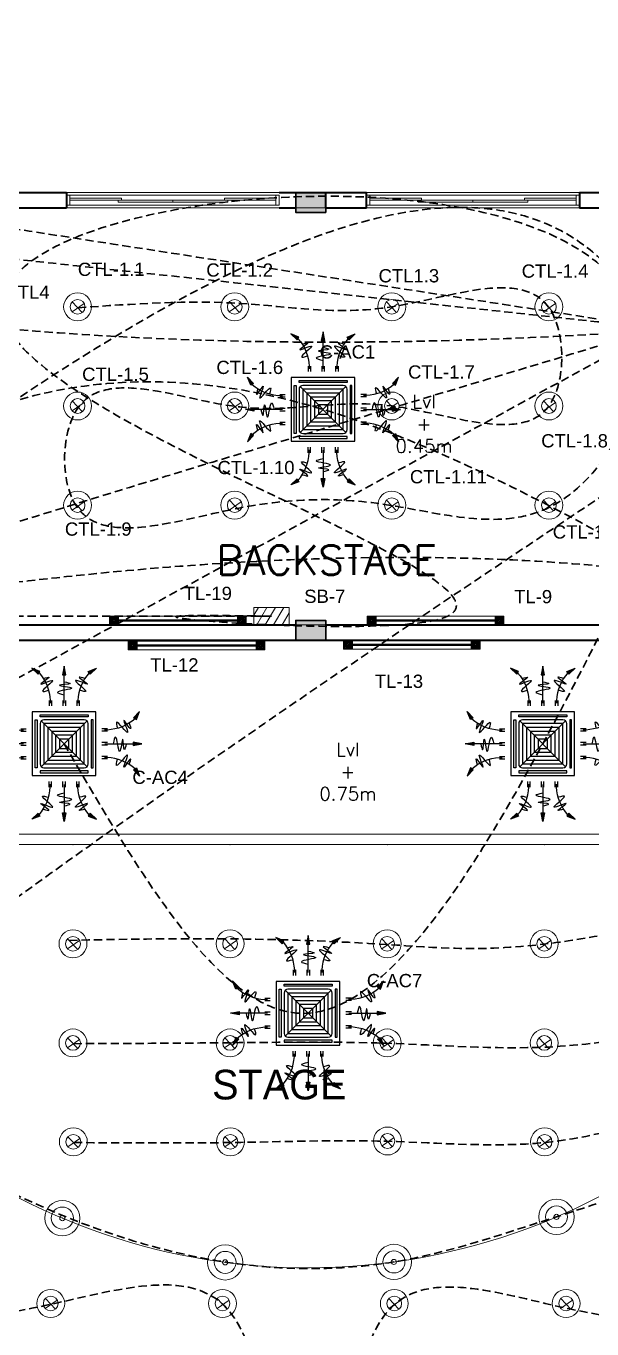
# Model space of a CAD drawing. Header units: inches. Extents: x 845 to 17085, y 908 to 10810.
# Drawn here: x 4537 to 4794, y 6502 to 7093 of the extents above; entities that cross this region are included whole.
import ezdxf

# ---------------------------------------------------------------- set-up
doc = ezdxf.new("R2010")
doc.units = ezdxf.units.IN
doc.header["$LTSCALE"] = 15
doc.header["$MEASUREMENT"] = 0
for name, pattern in [('CENTER2', [1.125, 0.75, -0.125, 0.125, -0.125]), ('CONTINUA', [0]), ('DASHED2', [0.375, 0.25, -0.125]), ('HIDDEN', [0.375, 0.25, -0.125])]:
    doc.linetypes.add(name, pattern=pattern)
for name, color, linetype, lineweight in [('.15', 4, 'Continuous', 15), ('c1', 21, 'Continuous', 30), ('E. Fixture', 6, 'Continuous', 20), ('FURN 2', 34, 'Continuous', 15), ('HATCH', 251, 'Continuous', 5), ('humans', 7, 'Continuous', 15), ('SLD', 140, 'Continuous', 9), ('wall 1', 1, 'Continuous', 35), ('WIND & DOOR', 160, 'Continuous', 9)]:
    doc.layers.add(name, color=color, linetype=linetype, lineweight=lineweight)
for name, color, linetype in [('AIR', 7, 'Continuous'), ('AIR-00', 8, 'Continuous'), ('AIR-01', 105, 'Continuous'), ('AIR-02', 2, 'Continuous'), ('AIR-04', 40, 'Continuous'), ('DB cable', 141, 'HIDDEN'), ('SB cable', 58, 'CENTER2'), ('Text', 255, 'Continuous')]:
    doc.layers.add(name, color=color, linetype=linetype)
doc.styles.add('ROMANS', font='ROMANS')
doc.styles.get("Standard").update_dxf_attribs({"font": 'arial.ttf'})

# ---------------------------------------------------------------- blocks, each defined once
blk = doc.blocks.new('oo')
at = {"layer": 'E. Fixture', "lineweight": 15}
for p, q in [((755.2265564501672, 589.0984068058151), (809.1816122235127, 589.0984068058151)), ((755.2265564501672, 589.0317345255226), (809.1816122235127, 589.0317345255226)), ((755.2265564501672, 588.9650622452373), (809.1816122235127, 588.9650622452373)), ((755.2265564501672, 588.8983899649593), (809.1816122235127, 588.8983899649593)), ((755.2265564501672, 588.7650454043887), (809.1816122235127, 588.7650454043887)), ((755.2265564501672, 588.6317008438182), (809.1816122235127, 588.6317008438255)), ((755.2265564501672, 588.5650285635329), (809.1816122235127, 588.5650285635329)), ((755.2265564501672, 588.4983562832476), (809.1816122235127, 588.4983562832476)), ((755.2265564501672, 588.4316840029696), (809.1816122235127, 588.4316840029696)), ((755.2265564501672, 588.4316840029696), (809.1816122235127, 588.4316840029696))]:
    blk.add_line(p, q, dxfattribs=at)
at = {"layer": 'E. Fixture', "color": 5, "lineweight": 15}
blk.add_lwpolyline([(751.2262196331089, 590.7652138129179), (813.181949040571, 590.7652138129179), (813.181949040571, 586.7648769958596), (751.2262196331089, 586.7648769958596), (751.2262196331089, 590.7652138129179)], dxfattribs=at)
at = {"layer": 'HATCH', "lineweight": 15}
for points in [[(751.2262196331089, 590.7652138129179), (755.2265564501818, 590.7652138129179), (755.2265564501818, 586.7648769958596), (751.2262196331089, 586.7648769958596)], [(813.181949040571, 590.7652138129179), (809.1816122235273, 590.7652138129179), (809.1816122235273, 586.7648769958596), (813.181949040571, 586.7648769958596)], [(751.5595810345208, 590.431852411506), (754.8931950487408, 590.431852411506), (754.8931950487408, 587.0982383972787), (751.5595810345208, 587.0982383972787)], [(751.8929424359326, 590.0984910100724), (754.5598336473145, 590.0984910100724), (754.5598336473145, 587.4315997987051), (751.8929424359326, 587.4315997987051)], [(752.226303837359, 589.7651296086606), (754.2264722458881, 589.7651296086606), (754.2264722458881, 587.7649612001169), (752.226303837359, 587.7649612001169)], [(752.5596652387853, 589.4317682072342), (753.8931108444763, 589.4317682072342), (753.8931108444763, 588.0983226015505), (752.5596652387853, 588.0983226015505)], [(752.8930266402263, 589.0984068058078), (753.5597494430644, 589.0984068058078), (753.5597494430644, 588.4316840029696), (752.8930266402263, 588.4316840029696)], [(812.8485876391592, 590.431852411506), (809.5149736249391, 590.431852411506), (809.5149736249391, 587.0982383972787), (812.8485876391592, 587.0982383972787)], [(812.5152262377474, 590.0984910100797), (809.8483350263509, 590.0984910100797), (809.8483350263509, 587.4315997987051), (812.5152262377474, 587.4315997987051)], [(812.181864836321, 589.7651296086606), (810.1816964277773, 589.7651296086606), (810.1816964277773, 587.7649612001169), (812.181864836321, 587.7649612001169)], [(811.8485034348946, 589.4317682072342), (810.5150578292037, 589.4317682072342), (810.5150578292037, 588.0983226015505), (811.8485034348946, 588.0983226015505)], [(811.5151420334828, 589.0984068058078), (810.8484192306155, 589.0984068058078), (810.8484192306155, 588.4316840029696), (811.5151420334828, 588.4316840029696)]]:
    blk.add_lwpolyline(points, close=True, dxfattribs=at)
blk = doc.blocks.new('FCU-13000P (CASSETTE SPLIT)')
at = {"layer": 'AIR-00', "ltscale": 3}
for p, q in [((-7.105427357601002e-15, 0.5227760220777427), (-7.105427357601002e-15, 0.999858067324416)), ((-0.1934974863815064, 0.5583965329426945), (-0.1934974863815064, 0.4871555112127943)), ((-0.1618149178217116, 0.5583965329426945), (-0.1618149178217116, 0.4871555112127943)), ((-0.01584128427990628, 0.5583965329426945), (-0.01584128427990628, 0.4871555112127943)), ((0.01584128427989029, 0.5583965329426945), (0.01584128427989029, 0.4871555112127943)), ((0.1618149178217116, 0.5583965329426945), (0.1618149178217116, 0.4871555112127943)), ((0.1934974863815064, 0.5583965329426945), (0.1934974863815064, 0.4871555112127943)), ((-0.5583965329426945, 0.1934974863815064), (-0.4871555112127934, 0.1934974863815064)), ((0.5583965329426945, 0.1934974863815064), (0.4871555112127934, 0.1934974863815064)), ((-0.5227760220777427, 7.105427357601002e-15), (-0.999858067324416, 7.105427357601002e-15)), ((-0.5583965329426945, 0.1618149178217116), (-0.4871555112127934, 0.1618149178217116)), ((-0.5583965329426945, 0.01584128427990628), (-0.4871555112127934, 0.01584128427990628)), ((0.5583965329426945, 0.1618149178217116), (0.4871555112127934, 0.1618149178217116)), ((0.5583965329426945, 0.01584128427990628), (0.4871555112127934, 0.01584128427990628)), ((0.5227760220777427, 7.105427357601002e-15), (0.999858067324416, 7.105427357601002e-15)), ((-0.5583965329426945, -0.01584128427989029), (-0.4871555112127934, -0.01584128427989029)), ((-0.5583965329426945, -0.1618149178217116), (-0.4871555112127934, -0.1618149178217116)), ((0.5583965329426945, -0.01584128427989029), (0.4871555112127934, -0.01584128427989029)), ((0.5583965329426945, -0.1618149178217116), (0.4871555112127934, -0.1618149178217116)), ((-0.5583965329426945, -0.1934974863815064), (-0.4871555112127934, -0.1934974863815064)), ((0.5583965329426945, -0.1934974863815064), (0.4871555112127934, -0.1934974863815064)), ((-0.1934974863815064, -0.5583965329426945), (-0.1934974863815064, -0.4871555112127943)), ((-0.1618149178217116, -0.5583965329426945), (-0.1618149178217116, -0.4871555112127943)), ((-0.01584128427990628, -0.5583965329426945), (-0.01584128427990628, -0.4871555112127943)), ((0.01584128427989029, -0.5583965329426945), (0.01584128427989029, -0.4871555112127943)), ((0.1618149178217116, -0.5583965329426945), (0.1618149178217116, -0.4871555112127943)), ((0.1934974863815064, -0.5583965329426945), (0.1934974863815064, -0.4871555112127943)), ((-7.105427357601002e-15, -0.5227760220777427), (-7.105427357601002e-15, -0.999858067324416))]:
    blk.add_line(p, q, dxfattribs=at)
at = {"layer": 'AIR-00'}
for p, q in [((0.2953553390593271, -0.2953553390593253), (-0.2953553390593271, 0.2953553390593253)), ((0.2953553390593271, 0.2953553390593253), (-0.2953553390593271, -0.2953553390593253))]:
    blk.add_line(p, q, dxfattribs=at)
at = {"layer": 'AIR-00', "ltscale": 3}
for points in [[(-0.3354339739758903, 0.8949367535147612), (-0.311302411150054, 0.9324741763992979), (-0.4157311477908916, 0.9730825421665728)], [(-0.02231249897048215, 0.8900557322108931), (0.02231249897046617, 0.8900557322108931), (-8.881784197001252e-15, 0.999858067324416)], [(0.3354339739758903, 0.8949367535147612), (0.311302411150054, 0.9324741763992979), (0.4157311477908916, 0.9730825421665728)], [(-0.8949367535147612, 0.3354339739758903), (-0.9324741763992979, 0.311302411150054), (-0.9730825421665728, 0.4157311477908916)], [(0.8949367535147612, 0.3354339739758903), (0.9324741763992979, 0.311302411150054), (0.9730825421665728, 0.4157311477908916)], [(-0.8900557322108931, 0.02231249897048215), (-0.8900557322108931, -0.02231249897046617), (-0.999858067324416, 8.881784197001252e-15)], [(0.8900557322108931, 0.02231249897048215), (0.8900557322108931, -0.02231249897046617), (0.999858067324416, 8.881784197001252e-15)], [(-0.8949367535147612, -0.3354339739758903), (-0.9324741763992979, -0.311302411150054), (-0.9730825421665728, -0.4157311477908916)], [(0.8949367535147612, -0.3354339739758903), (0.9324741763992979, -0.311302411150054), (0.9730825421665728, -0.4157311477908916)], [(-0.3354339739758903, -0.8949367535147612), (-0.311302411150054, -0.9324741763992979), (-0.4157311477908916, -0.9730825421665728)], [(-0.02231249897048215, -0.8900557322108931), (0.02231249897046617, -0.8900557322108931), (-8.881784197001252e-15, -0.999858067324416)], [(0.3354339739758903, -0.8949367535147612), (0.311302411150054, -0.9324741763992979), (0.4157311477908916, -0.9730825421665728)]]:
    blk.add_lwpolyline(points, close=True, dxfattribs=at)
at = {"layer": 'AIR-00'}
for points in [[(-0.3233681925629757, 0.9137054649570295, -0.1718088678768037), (-0.1776562021016108, 0.5583965329426945), (-0.1776562021016108, 0.5222310829013512)], [(0.3233681925629757, 0.9137054649570295, 0.1718088678768037), (0.1776562021016108, 0.5583965329426945), (0.1776562021016108, 0.5222310829013512)], [(-0.9137054649570295, 0.3233681925629757, 0.1718088678768037), (-0.5583965329426945, 0.1776562021016108), (-0.5222310829013512, 0.1776562021016108)], [(0.9137054649570295, 0.3233681925629757, -0.1718088678768037), (0.5583965329426945, 0.1776562021016108), (0.5222310829013512, 0.1776562021016108)], [(-0.9137054649570295, -0.3233681925629757, -0.1718088678768037), (-0.5583965329426945, -0.1776562021016108), (-0.5222310829013512, -0.1776562021016108)], [(0.9137054649570295, -0.3233681925629757, 0.1718088678768037), (0.5583965329426945, -0.1776562021016108), (0.5222310829013512, -0.1776562021016108)], [(-0.3233681925629757, -0.9137054649570295, 0.1718088678768037), (-0.1776562021016108, -0.5583965329426945), (-0.1776562021016108, -0.5222310829013512)], [(0.3233681925629757, -0.9137054649570295, -0.1718088678768037), (0.1776562021016108, -0.5583965329426945), (0.1776562021016108, -0.5222310829013512)]]:
    blk.add_lwpolyline(points, format="xyb", dxfattribs=at)
for points in [[(-0.2599999999999998, -0.259999999999998), (0.2599999999999998, -0.2599999999999962), (0.2600000000000007, 0.259999999999998), (-0.2599999999999998, 0.259999999999998)], [(-0.2100000000000009, -0.2099999999999991), (0.2100000000000026, -0.2099999999999973), (0.2100000000000009, 0.2099999999999991), (-0.2100000000000009, 0.2099999999999991)], [(-0.160000000000001, -0.1599999999999984), (0.1600000000000028, -0.1599999999999966), (0.160000000000001, 0.1599999999999984), (-0.160000000000001, 0.1599999999999984)], [(-0.1100000000000012, -0.1099999999999994), (0.110000000000003, -0.1099999999999977), (0.1100000000000012, 0.1099999999999994), (-0.1100000000000012, 0.1099999999999994)], [(-0.06000000000000139, -0.05999999999999872), (0.06000000000000316, -0.05999999999999694), (0.06000000000000139, 0.05999999999999872), (-0.06000000000000139, 0.05999999999999872)]]:
    blk.add_lwpolyline(points, close=True, dxfattribs=at)
at = {"layer": 'AIR-00', "ltscale": 3}
for points in [[(-0.2677478374719957, 0.8404580605517644), (-0.2311577860871346, 0.8521369272970549), (-0.1336933111678267, 0.8824412830765702), (-0.422244853896613, 0.7038013426221994), (0.004842014239526904, 0.9030058120233662), (-0.358385268367277, 0.6454544827540296), (-0.2387546223537829, 0.6780035992551685), (-0.199446847060301, 0.6895241051866989)], [(0.2677478374719957, 0.8404580605517644), (0.2311577860871346, 0.8521369272970549), (0.1336933111678267, 0.8824412830765702), (0.422244853896613, 0.7038013426221994), (-0.004842014239526904, 0.9030058120233662), (0.358385268367277, 0.6454544827540296), (0.2387546223537829, 0.6780035992551685), (0.199446847060301, 0.6895241051866989)], [(-0.8404580605517644, 0.2677478374719957), (-0.8521369272970549, 0.2311577860871346), (-0.8824412830765702, 0.1336933111678267), (-0.7038013426221994, 0.422244853896613), (-0.9030058120233662, -0.004842014239526904), (-0.6454544827540296, 0.358385268367277), (-0.6780035992551685, 0.2387546223537829), (-0.6895241051866989, 0.199446847060301)], [(0.8404580605517644, 0.2677478374719957), (0.8521369272970549, 0.2311577860871346), (0.8824412830765702, 0.1336933111678267), (0.7038013426221994, 0.422244853896613), (0.9030058120233662, -0.004842014239526904), (0.6454544827540296, 0.358385268367277), (0.6780035992551685, 0.2387546223537829), (0.6895241051866989, 0.199446847060301)], [(-0.8404580605517644, -0.2677478374719957), (-0.8521369272970549, -0.2311577860871346), (-0.8824412830765702, -0.1336933111678267), (-0.7038013426221994, -0.422244853896613), (-0.9030058120233662, 0.004842014239526904), (-0.6454544827540296, -0.358385268367277), (-0.6780035992551685, -0.2387546223537829), (-0.6895241051866989, -0.199446847060301)], [(0.8404580605517644, -0.2677478374719957), (0.8521369272970549, -0.2311577860871346), (0.8824412830765702, -0.1336933111678267), (0.7038013426221994, -0.422244853896613), (0.9030058120233662, 0.004842014239526904), (0.6454544827540296, -0.358385268367277), (0.6780035992551685, -0.2387546223537829), (0.6895241051866989, -0.199446847060301)], [(-0.2677478374719957, -0.8404580605517644), (-0.2311577860871346, -0.8521369272970549), (-0.1336933111678267, -0.8824412830765702), (-0.422244853896613, -0.7038013426221994), (0.004842014239526904, -0.9030058120233662), (-0.358385268367277, -0.6454544827540296), (-0.2387546223537829, -0.6780035992551685), (-0.199446847060301, -0.6895241051866989)], [(0.2677478374719957, -0.8404580605517644), (0.2311577860871346, -0.8521369272970549), (0.1336933111678267, -0.8824412830765702), (0.422244853896613, -0.7038013426221994), (-0.004842014239526904, -0.9030058120233662), (0.358385268367277, -0.6454544827540296), (0.2387546223537829, -0.6780035992551685), (0.199446847060301, -0.6895241051866989)]]:
    blk.add_open_spline(points, degree=3, knots=[0.003283373016645994, 0.003283373016645994, 0.003283373016645994, 0.003283373016645994, 0.07125673401182435, 0.1924074622850254, 0.3347111145698326, 0.5062144727996265, 0.5813292033149298, 0.5813292033149298, 0.5813292033149298, 0.5813292033149298], dxfattribs=at)
for points in [[(-8.881784197001252e-15, 0.7998245828525512), (0.07656577961462041, 0.77607757560925), (-0.05808428128809773, 0.7549690294354541), (0.09768727811871436, 0.7180292880357495), (-0.08712642193214215, 0.6626196044680484), (-8.881784197001252e-15, 0.6309567852073492)], [(-0.7998245828525512, 8.881784197001252e-15), (-0.77607757560925, -0.07656577961462041), (-0.7549690294354541, 0.05808428128809773), (-0.7180292880357495, -0.09768727811871436), (-0.6626196044680484, 0.08712642193214215), (-0.6309567852073492, 8.881784197001252e-15)], [(0.7998245828525512, 8.881784197001252e-15), (0.77607757560925, -0.07656577961462041), (0.7549690294354541, 0.05808428128809773), (0.7180292880357495, -0.09768727811871436), (0.6626196044680484, 0.08712642193214215), (0.6309567852073492, 8.881784197001252e-15)], [(-8.881784197001252e-15, -0.7998245828525512), (0.07656577961462041, -0.77607757560925), (-0.05808428128809773, -0.7549690294354541), (0.09768727811871436, -0.7180292880357495), (-0.08712642193214215, -0.6626196044680484), (-8.881784197001252e-15, -0.6309567852073492)]]:
    blk.add_spline(points, degree=3, dxfattribs=at)
for points in [[(-0.4157311477908907, 0.9730825421665728), (-0.3354339739758911, 0.8949367535147612), (-0.3113024111500549, 0.9324741763992979)], [(-7.993605777301127e-15, 0.999858067324416), (-0.02231249897048304, 0.8900557322108931), (0.02231249897046528, 0.8900557322108931)], [(0.4157311477908889, 0.9730825421665728), (0.3354339739758894, 0.8949367535147612), (0.3113024111500531, 0.9324741763992979)], [(-0.9730825421665728, 0.4157311477908898), (-0.8949367535147612, 0.3354339739758903), (-0.9324741763992979, 0.311302411150054)], [(0.9730825421665728, 0.4157311477908898), (0.8949367535147612, 0.3354339739758903), (0.9324741763992979, 0.311302411150054)], [(-0.999858067324416, 7.105427357601002e-15), (-0.8900557322108922, 0.02231249897048215), (-0.8900557322108922, -0.02231249897046617)], [(0.999858067324416, 7.105427357601002e-15), (0.8900557322108922, 0.02231249897048215), (0.8900557322108922, -0.02231249897046617)], [(-0.9730825421665728, -0.4157311477908898), (-0.8949367535147612, -0.3354339739758903), (-0.9324741763992979, -0.311302411150054)], [(0.9730825421665728, -0.4157311477908898), (0.8949367535147612, -0.3354339739758903), (0.9324741763992979, -0.311302411150054)], [(-0.4157311477908907, -0.9730825421665728), (-0.3354339739758911, -0.8949367535147612), (-0.3113024111500549, -0.9324741763992979)], [(-7.993605777301127e-15, -0.999858067324416), (-0.02231249897048304, -0.8900557322108931), (0.02231249897046528, -0.8900557322108931)], [(0.4157311477908889, -0.9730825421665728), (0.3354339739758894, -0.8949367535147612), (0.3113024111500531, -0.9324741763992979)]]:
    blk.add_solid(points, dxfattribs=at)
at = {"layer": 'AIR-01'}
for points in [[(-0.3100000000000005, 0.3724999999999987), (0.3100000000000005, 0.3724999999999987), (0.3100000000000005, 0.3475000000000001), (-0.3100000000000005, 0.3475000000000001)], [(-0.3725000000000005, 0.3099999999999987), (-0.3475000000000001, 0.3099999999999987), (-0.3475000000000001, -0.3099999999999987), (-0.3725000000000005, -0.3099999999999987)], [(0.3725000000000005, 0.3099999999999987), (0.3475000000000001, 0.3099999999999987), (0.3475000000000001, -0.3099999999999987), (0.3725000000000005, -0.3099999999999987)], [(-0.3100000000000005, -0.3724999999999987), (0.3100000000000005, -0.3724999999999987), (0.3100000000000005, -0.3475000000000001), (-0.3100000000000005, -0.3475000000000001)]]:
    blk.add_lwpolyline(points, close=True, dxfattribs=at)
at = {"layer": 'AIR-02'}
blk.add_lwpolyline([(-0.2600000000000007, -0.3099999999999987), (0.2600000000000016, -0.3099999999999969, 0.414213562373095), (0.3100000000000014, -0.2599999999999962), (0.3100000000000005, 0.259999999999998, 0.4142135623730945), (0.2600000000000007, 0.3099999999999987), (-0.2600000000000007, 0.3099999999999987, 0.414213562373095), (-0.3100000000000005, 0.259999999999998), (-0.3100000000000005, -0.259999999999998, 0.414213562373095)], format="xyb", close=True, dxfattribs=at)
at = {"layer": 'AIR-04'}
blk.add_lwpolyline([(-0.4100000000000001, -0.4100000000000001), (0.4100000000000001, -0.4100000000000001), (0.4100000000000001, 0.4100000000000001), (-0.4100000000000001, 0.4100000000000001)], close=True, dxfattribs=at)
blk = doc.blocks.new('L4')
at = {"layer": 'E. Fixture'}
for radius in [8.00067363413211, 8.000673634132148, 4.996852444699471, 1.165750292315352]:
    blk.add_circle((39232.55787592792, 28184.17364931752), radius, dxfattribs=at)

msp = doc.modelspace()

# ---------------------------------------------------------------- hatches: boundary and pattern name
at = {"layer": 'E. Fixture', "lineweight": 5}
h = msp.add_hatch(dxfattribs=at)
h.set_pattern_fill('ANSI31', color=256, scale=26.66891211378243, angle=15, style=0)
h.set_pattern_definition([(59.99999999999999, (-66191.10389989681, 14259.53700647467), (-2.886994422728766, 1.666807007111402), [])])
h.paths.add_polyline_path([(4640.447660914176, 6821.246428359359), (4656.449008182452, 6821.246428359359), (4656.449008182452, 6829.247101993494), (4640.447660914176, 6829.247101993494)])
at = {"layer": 'HATCH'}
h = msp.add_hatch(color=256, dxfattribs=at)
h.dxf.hatch_style = 1
h.paths.add_polyline_path([(4673.020718056701, 7017.366872216648), (4673.020718056701, 7008.320055992637), (4659.450493720657, 7008.320055992637), (4659.450493720657, 7017.366872216648)])
h = msp.add_hatch(color=256, dxfattribs=at)
h.dxf.hatch_style = 1
h.paths.add_polyline_path([(4673.020718056438, 6823.357352204919), (4673.020718056438, 6814.310535980887), (4659.450493720393, 6814.310535980887), (4659.450493720393, 6823.357352204919)])

# ---------------------------------------------------------------- linework, layer by layer
at = {"layer": '.15', "lineweight": 15}
for p, q in [((4651.942471161992, 7017.366872162071), (4555.443098105607, 7017.366872162071)), ((4691.52326066583, 7017.366872162071), (4788.022633722214, 7017.366872162071)), ((4651.942471161992, 7010.430979723646), (4555.443098105607, 7010.430979723646)), ((4691.52326066583, 7010.430979723646), (4788.022633722214, 7010.430979723646))]:
    msp.add_line(p, q, dxfattribs=at)
at = {"layer": 'c1'}
for points in [[(4673.020718056701, 7008.32005593806), (4673.020718056701, 7017.366872162089), (4659.450493720657, 7017.366872162089), (4659.450493720657, 7008.32005593806)], [(4673.020718056438, 6814.31053592633), (4673.020718056438, 6823.35735215036), (4659.450493720393, 6823.35735215036), (4659.450493720393, 6814.31053592633)]]:
    msp.add_lwpolyline(points, close=True, dxfattribs=at)
at = {"layer": 'DB cable', "linetype": 'DASHED2', "lineweight": 30}
for points in [[(4375.135188916311, 6809.287259834276), (4822.403769626076, 6953.395602938093), (4822.984309511533, 6952.243158351917)], [(4256.800959468465, 6999.730540464698), (4477.903394148493, 6960.808903147827), (4819.455386815775, 6954.511174829915), (4827.888426240155, 6955.772422742692), (4828.172888587554, 6955.866703008003)], [(4384.869836225378, 7002.878801179402), (4823.671906527965, 6955.772422742677)], [(4519.55336196855, 7002.755651382329), (4823.671906527965, 6955.772422742677)], [(4311.259348056605, 6717.954118992795), (4671.798007237482, 6918.965276383409), (5008.601697278488, 6772.301791288472), (4840.257952178574, 6911.726349223987), (4839.890000550539, 6910.231099690518)], [(4375.135188915558, 6710.634075257571), (4823.671906527965, 6955.772422742677)], [(4153.856618907135, 6241.597373221741), (4206.564764256696, 6407.65907107977), (4327.807978510207, 6538.262913105458), (4840.257956494826, 6907.509816999171)], [(4417.442758162318, 6096.773627257919), (4667.054121236006, 6096.773627257922), (4879.942044032347, 6097.38177956959), (4990.859259173519, 6518.535614272791), (4840.257961667834, 6907.509828252398)], [(4417.686455919115, 6243.27175373561), (4665.186400423872, 6241.127510676719), (4883.297045787937, 6241.127510676723), (4840.257952178588, 6907.509829511797)], [(4417.930042685426, 6387.592757169207), (4665.430042685426, 6387.592757169208), (4881.42926948056, 6383.94797903354), (4840.257961667834, 6907.509828252401)], [(4554.364863415895, 6767.391204871872), (4665.025990504157, 6645.257877712997), (4771.42908906792, 6767.391204871812), (4840.257961667834, 6907.509828252401)], [(4648.448334563324, 6825.246765205015), (4410.035032279376, 6825.243715290775)]]:
    msp.add_spline(points, degree=3, dxfattribs=at)
at = {"layer": 'DB cable', "color": 6, "linetype": 'DASHED2', "lineweight": 30}
msp.add_spline([(4128.715365011871, 6442.089713719299), (5275.242558261937, 6402.931586293354), (4920.923515039423, 6825.110147635049), (4410.064954683323, 6825.11014763017), (4823.671906527965, 6955.772422742677)], degree=3, dxfattribs=at)
at = {"layer": 'E. Fixture', "lineweight": 5}
for p, q in [((4563.434521287165, 6967.030378910609), (4557.990947252141, 6963.264991039339)), ((4558.053952504413, 6967.762323711982), (4562.609906945056, 6962.911448828681)), ((4634.680172520186, 6967.030378910609), (4629.236598485162, 6963.264991039339)), ((4629.299603737434, 6967.762323711982), (4633.855558178077, 6962.911448828681)), ((4705.925823753207, 6967.030378910609), (4700.482249718183, 6963.264991039339)), ((4700.545254970455, 6967.762323711982), (4705.101209411097, 6962.911448828681)), ((4777.171474986228, 6967.030378910609), (4771.727900951204, 6963.264991039339)), ((4771.790906203476, 6967.762323711982), (4776.346860644118, 6962.911448828681)), ((4558.053952504413, 6922.810524266079), (4562.609906945056, 6917.959649382778)), ((4629.299603737434, 6922.810524266079), (4633.855558178077, 6917.959649382778)), ((4700.545254970455, 6922.810524266079), (4705.101209411097, 6917.959649382778)), ((4771.790906203476, 6922.810524266079), (4776.346860644118, 6917.959649382778)), ((4563.434521287165, 6922.078579464705), (4557.990947252141, 6918.313191593435)), ((4634.680172520186, 6922.078579464705), (4629.236598485162, 6918.313191593435)), ((4705.925823753207, 6922.078579464705), (4700.482249718183, 6918.313191593435)), ((4777.171474986228, 6922.078579464705), (4771.727900951204, 6918.313191593435)), ((4563.434521287165, 6877.126780018802), (4557.990947252141, 6873.361392147531)), ((4558.053952504413, 6877.858724820175), (4562.609906945056, 6873.007849936873)), ((4634.680172520186, 6877.126780018802), (4629.236598485162, 6873.361392147531)), ((4629.299603737434, 6877.858724820175), (4633.855558178077, 6873.007849936873)), ((4705.925823753207, 6877.126780018802), (4700.482249718183, 6873.361392147531)), ((4700.545254970455, 6877.858724820175), (4705.101209411097, 6873.007849936873)), ((4777.171474986228, 6877.126780018802), (4771.727900951204, 6873.361392147531)), ((4771.790906203476, 6877.858724820175), (4776.346860644118, 6873.007849936873)), ((4561.343192006016, 6678.268330395489), (4555.899617970992, 6674.502942524219)), ((4555.962623223264, 6679.000275196862), (4560.518577663906, 6674.149400313561)), ((4632.588843239037, 6678.268330395489), (4627.145269204013, 6674.502942524219)), ((4627.208274456285, 6679.000275196862), (4631.764228896927, 6674.149400313561)), ((4703.834494472057, 6678.268330395489), (4698.390920437034, 6674.502942524219)), ((4698.453925689306, 6679.000275196862), (4703.009880129948, 6674.149400313561)), ((4775.080145705078, 6678.268330395489), (4769.636571670055, 6674.502942524219)), ((4769.699576922327, 6679.000275196862), (4774.255531362969, 6674.149400313561)), ((4561.343192006016, 6633.316530949585), (4555.899617970992, 6629.551143078315)), ((4555.962623223264, 6634.048475750958), (4560.518577663906, 6629.197600867657)), ((4632.588843239037, 6633.316530949585), (4627.145269204013, 6629.551143078315)), ((4627.208274456285, 6634.048475750958), (4631.764228896927, 6629.197600867657)), ((4703.834494472057, 6633.316530949585), (4698.390920437034, 6629.551143078315)), ((4698.453925689306, 6634.048475750958), (4703.009880129948, 6629.197600867657)), ((4775.080145705078, 6633.316530949585), (4769.636571670055, 6629.551143078315)), ((4769.699576922327, 6634.048475750958), (4774.255531362969, 6629.197600867657)), ((4561.494697126587, 6588.507025511145), (4556.051123091564, 6584.741637639875)), ((4556.114128343836, 6589.238970312518), (4560.670082784478, 6584.388095429217)), ((4632.740348359608, 6588.507025511145), (4627.296774324584, 6584.741637639875)), ((4627.359779576856, 6589.238970312518), (4631.915734017499, 6584.388095429217)), ((4703.985999592629, 6588.871958888941), (4698.542425557605, 6585.106571017671)), ((4698.605430809877, 6589.603903690314), (4703.16138525052, 6584.753028807013)), ((4775.23165082565, 6588.507025511145), (4769.788076790626, 6584.741637639875)), ((4769.851082042898, 6589.238970312518), (4774.407036483541, 6584.388095429217)), ((4551.235570746198, 6515.206349029728), (4545.791996711175, 6511.440961158458)), ((4545.855001963447, 6515.938293831101), (4550.410956404089, 6511.0874189478)), ((4629.148394648274, 6515.206349029728), (4623.70482061325, 6511.440961158458)), ((4623.767825865522, 6515.938293831101), (4628.323780306165, 6511.0874189478)), ((4707.061218550351, 6515.206349029728), (4701.617644515327, 6511.440961158458)), ((4701.680649767599, 6515.938293831101), (4706.236604208241, 6511.0874189478)), ((4784.974042452426, 6515.206349029728), (4779.530468417403, 6511.440961158458)), ((4779.593473669674, 6515.938293831101), (4784.149428110317, 6511.0874189478))]:
    msp.add_line(p, q, dxfattribs=at)
msp.add_lwpolyline([(4640.4476608835, 6829.247101993494), (4656.449008151762, 6829.247101993494), (4656.449008151762, 6821.246428359359), (4640.4476608835, 6821.246428359359)], close=True, dxfattribs=at)
for centre, radius in [((4560.483434845306, 6965.479180277796), 6.333935870075038), ((4631.729086078327, 6965.479180277796), 6.333935870075038), ((4702.974737311348, 6965.479180277796), 6.333935870075038), ((4774.220388544369, 6965.479180277796), 6.333935870075038), ((4560.483434845306, 6965.479180277796), 3.333935870075038), ((4631.729086078327, 6965.479180277796), 3.333935870075038), ((4702.974737311348, 6965.479180277796), 3.333935870075038), ((4774.220388544369, 6965.479180277796), 3.333935870075038), ((4560.483434845306, 6920.527380831893), 6.333935870075038), ((4560.483434845306, 6920.527380831893), 3.333935870075038), ((4631.729086078327, 6920.527380831893), 6.333935870075038), ((4631.729086078327, 6920.527380831893), 3.333935870075038), ((4702.974737311348, 6920.527380831893), 6.333935870075038), ((4702.974737311348, 6920.527380831893), 3.333935870075038), ((4774.220388544369, 6920.527380831893), 6.333935870075038), ((4774.220388544369, 6920.527380831893), 3.333935870075038), ((4560.483434845306, 6875.575581385989), 6.333935870075038), ((4631.729086078327, 6875.575581385989), 6.333935870075038), ((4702.974737311348, 6875.575581385989), 6.333935870075038), ((4774.220388544369, 6875.575581385989), 6.333935870075038), ((4560.483434845306, 6875.575581385989), 3.333935870075038), ((4631.729086078327, 6875.575581385989), 3.333935870075038), ((4702.974737311348, 6875.575581385989), 3.333935870075038), ((4774.220388544369, 6875.575581385989), 3.333935870075038), ((4558.392105564157, 6676.717131762676), 6.333935870075038), ((4629.637756797178, 6676.717131762676), 6.333935870075038), ((4700.883408030199, 6676.717131762676), 6.333935870075038), ((4772.129059263219, 6676.717131762676), 6.333935870075038), ((4558.392105564157, 6676.717131762676), 3.333935870075038), ((4629.637756797178, 6676.717131762676), 3.333935870075038), ((4700.883408030199, 6676.717131762676), 3.333935870075038), ((4772.129059263219, 6676.717131762676), 3.333935870075038), ((4558.392105564157, 6631.765332316772), 6.333935870075038), ((4558.392105564157, 6631.765332316772), 3.333935870075038), ((4629.637756797178, 6631.765332316772), 6.333935870075038), ((4629.637756797178, 6631.765332316772), 3.333935870075038), ((4700.883408030199, 6631.765332316772), 6.333935870075038), ((4700.883408030199, 6631.765332316772), 3.333935870075038), ((4772.129059263219, 6631.765332316772), 6.333935870075038), ((4772.129059263219, 6631.765332316772), 3.333935870075038), ((4558.543610684728, 6586.955826878332), 6.333935870075038), ((4629.789261917749, 6586.955826878332), 6.333935870075038), ((4701.03491315077, 6587.320760256128), 6.333935870075038), ((4772.280564383791, 6586.955826878332), 6.333935870075038), ((4558.543610684728, 6586.955826878332), 3.333935870075038), ((4629.789261917749, 6586.955826878332), 3.333935870075038), ((4701.03491315077, 6587.320760256128), 3.333935870075038), ((4772.280564383791, 6586.955826878332), 3.333935870075038), ((4548.284484304339, 6513.655150396915), 6.333935870075038), ((4548.284484304339, 6513.655150396915), 3.333935870075038), ((4626.197308206415, 6513.655150396915), 6.333935870075038), ((4626.197308206415, 6513.655150396915), 3.333935870075038), ((4704.110132108492, 6513.655150396915), 6.333935870075038), ((4704.110132108492, 6513.655150396915), 3.333935870075038), ((4782.022956010567, 6513.655150396915), 6.333935870075038), ((4782.022956010567, 6513.655150396915), 3.333935870075038)]:
    msp.add_circle(centre, radius, dxfattribs=at)
at = {"layer": 'FURN 2'}
msp.add_arc((4664.948536442402, 6816.465028604613), 286.6306683703555, 231.7914835535335, 308.4984225712342, dxfattribs=at)
at = {"layer": 'humans', "linetype": 'ByBlock'}
msp.add_line((4489.237783612285, 7010.430979723702), (4845.46603977739, 7010.430979723702), dxfattribs=at)
for points in [[(4527.428515311139, 7010.435990389615), (4813.520718056438, 7010.435990389615), (4813.520718056438, 6821.246428359055), (4527.428515311139, 6821.246428359055)], [(4530.416580276677, 6726.357750999505), (4798.349963297628, 6726.357750999505), (4798.349963297628, 6721.673506468411), (4530.416580276677, 6721.673506468411)]]:
    msp.add_lwpolyline(points, close=True, dxfattribs=at)
for p in [(4671.798007237481, 6932.073322132555), (4554.364863415894, 6780.499250621018), (4771.429089067919, 6780.499250620958), (4558.392105564157, 6721.668931208582), (4629.637756797178, 6721.668931208582), (4700.883408030199, 6721.668931208582), (4772.129059263219, 6721.668931208582), (4553.565180164492, 6552.361094528074), (4777.66677863403, 6552.928052209144), (4627.408059790196, 6532.303362183609), (4703.926332269481, 6532.496946801572)]:
    msp.add_point(p, dxfattribs=at)
at = {"layer": 'SB cable', "linetype": 'DASHED2', "lineweight": 30}
for points in [[(4560.58961409947, 6965.062521221798), (4634.680172520187, 6967.030378910611), (4702.974737311348, 6965.479180277796), (4774.068883423797, 6965.336886270332), (4774.220388544369, 6920.527380831893), (4703.118520679388, 6920.527380831893), (4631.577580957755, 6920.385086824428), (4561.378468202033, 6920.656381970994), (4560.144836350953, 6874.851264028863), (4629.236598485162, 6873.361392147532), (4702.823232190776, 6875.433287378524), (4771.727900951204, 6873.361392147532), (4814.208989804695, 6958.876430617913), (4527.778118023137, 6958.4500988487), (4722.823333289289, 6823.446613608594), (4605.948320436979, 6825.246765176484), (4648.448334563324, 6825.246765205015)], [(4556.647224602868, 6678.271357539617), (4627.208274456285, 6679.000275196862), (4701.112707454546, 6676.385636459854), (4771.977554142648, 6676.574837755212), (4954.417539035684, 6680.405147714499), (4953.851858736173, 6679.548887942961)], [(4486.244993679888, 6586.525894253886), (4554.076629792652, 6553.408659810951), (4628.573810082518, 6532.303362183611), (4703.926332269481, 6532.496946801572), (4776.543351914903, 6552.61678680667), (4842.728811989978, 6585.590102159004), (4954.417539035685, 6680.405147714499), (4955.060305634081, 6679.897201776574)], [(4558.621404988504, 6631.43383701395), (4629.262078595096, 6631.86172277922), (4700.731902909627, 6631.623038309308), (4773.570929983365, 6629.926518524902), (4954.417539035684, 6680.405147714499)], [(4558.772910109075, 6586.62433157551), (4630.018561342096, 6586.62433157551), (4700.883408030199, 6587.178466248663), (4772.509863808138, 6586.62433157551), (4954.417539035684, 6680.405147714499)], [(4389.124900630112, 6411.655150396915), (4472.498132502011, 6409.087418947802), (4551.235570746199, 6413.206349029728), (4626.118001146156, 6414.988142862547), (4626.045803085844, 6513.51285638945), (4548.513783728687, 6513.323655094093), (4467.037724532188, 6513.655150396915), (4434.954956749738, 6634.148117846036)], [(4937.697098694148, 6411.51285638945), (4859.784274792072, 6411.51285638945), (4782.022956010567, 6411.655150396915), (4704.339431532839, 6411.323655094093), (4704.216311362656, 6513.238491340916), (4784.149428110315, 6511.087418947802), (4859.784274792072, 6513.51285638945), (4888.755978872388, 6630.148147715183)]]:
    msp.add_spline(points, degree=3, dxfattribs=at)
at = {"layer": 'wall 1', "ltscale": 1.5}
for p, q in [((4507.560730181582, 7017.366872162052), (4555.443098105607, 7017.366872162071)), ((4555.443098105607, 7017.366872162071), (4555.443098105607, 7010.430979723646)), ((4651.942471161992, 7017.366872162052), (4691.52326066583, 7017.366872162052)), ((4673.020718056701, 7010.430979723646), (4673.020718056701, 7017.366872162071)), ((4691.52326066583, 7010.430979723646), (4691.52326066583, 7017.366872162071)), ((4788.022633722214, 7017.366872162052), (4833.02028802218, 7017.366872162052)), ((4788.022633722214, 7017.366872162071), (4788.022633722214, 7010.430979723646)), ((4532.850874458523, 7010.430979723646), (4555.443098105607, 7010.430979723646)), ((4651.942471161992, 7010.430979723646), (4659.450493720657, 7010.430979723646)), ((4673.020718056701, 7010.430979723646), (4691.52326066583, 7010.430979723646)), ((4788.022633722214, 7010.430979723646), (4811.257745730155, 7010.430979723646)), ((4488.083279431827, 6821.246428359607), (4659.450493720393, 6821.246428359342)), ((4673.020718056438, 6821.246428359305), (4811.25774572989, 6821.24642835906)), ((4488.083279431827, 6814.310535926668), (4841.81379351587, 6814.310535926028))]:
    msp.add_line(p, q, dxfattribs=at)
at = {"layer": 'WIND & DOOR', "linetype": 'CONTINUA', "lineweight": 5, "ltscale": 0.4}
for p, q in [((4555.443098105607, 7016.123132704855), (4556.950900809581, 7016.123132704855)), ((4555.443098105607, 7011.599724592916), (4555.443098105607, 7016.123132704855)), ((4556.950900809581, 7011.599724592916), (4555.443098105607, 7011.599724592916)), ((4556.950900809581, 7016.123132704855), (4556.950900809581, 7011.599724592916)), ((4556.950900809581, 7016.123132704855), (4603.692784633742, 7016.123132704648)), ((4556.950900809581, 7014.766110271305), (4580.321842721709, 7014.76611027121)), ((4580.321842721709, 7013.861428648715), (4556.950900809581, 7013.861428648943)), ((4556.950900809581, 7011.599724592916), (4603.692784633742, 7011.599724592576)), ((4603.692784633742, 7013.861428648621), (4578.814040017734, 7013.861428648715)), ((4578.814040017734, 7013.861428648715), (4578.814040017734, 7012.956747026354)), ((4578.814040017734, 7012.956747026354), (4603.692784633742, 7012.956747026241)), ((4580.321842721709, 7014.76611027121), (4580.321842721709, 7013.861428648715)), ((4650.434668458, 7016.123132704422), (4603.692784633742, 7016.123132704648)), ((4603.692784633742, 7013.861428648621), (4603.692784633742, 7012.956747026241)), ((4603.692784633742, 7013.861428648621), (4628.571529249844, 7013.861428648508)), ((4628.571529249844, 7012.956747026128), (4603.692784633742, 7012.956747026241)), ((4650.434668458, 7011.599724592368), (4603.692784633742, 7011.599724592576)), ((4650.434668458, 7014.766110270757), (4627.063726545872, 7014.76611027087)), ((4627.063726545872, 7014.76611027087), (4627.063726545872, 7013.861428648508)), ((4627.063726545872, 7013.861428648508), (4650.434668458, 7013.861428648395)), ((4628.571529249844, 7013.861428648508), (4628.571529249844, 7012.956747026128)), ((4651.942471161992, 7016.123132704422), (4650.434668458, 7016.123132704422)), ((4650.434668458, 7016.123132704422), (4650.434668458, 7011.599724592368)), ((4651.942471161992, 7016.123132704422), (4650.434668458, 7016.123132704422)), ((4650.434668458, 7016.123132704422), (4650.434668458, 7011.599724592368)), ((4650.434668458, 7011.599724592368), (4651.942471161992, 7011.599724592368)), ((4650.434668458, 7011.599724592368), (4651.942471161992, 7011.599724592368)), ((4651.942471161992, 7011.599724592368), (4651.942471161992, 7016.123132704422)), ((4651.942471161992, 7011.599724592368), (4651.942471161992, 7016.123132704422)), ((4691.52326066583, 7016.123132704422), (4693.031063369803, 7016.123132704422)), ((4691.52326066583, 7011.599724592368), (4691.52326066583, 7016.123132704422)), ((4691.52326066583, 7016.123132704422), (4693.031063369803, 7016.123132704422)), ((4691.52326066583, 7011.599724592368), (4691.52326066583, 7016.123132704422)), ((4693.031063369803, 7011.599724592368), (4691.52326066583, 7011.599724592368)), ((4693.031063369803, 7011.599724592368), (4691.52326066583, 7011.599724592368)), ((4693.031063369803, 7016.123132704422), (4739.772947194078, 7016.123132704648)), ((4693.031063369803, 7016.123132704422), (4693.031063369803, 7011.599724592368)), ((4693.031063369803, 7016.123132704422), (4693.031063369803, 7011.599724592368)), ((4693.031063369803, 7014.766110270757), (4716.402005281951, 7014.76611027087)), ((4716.402005281951, 7013.861428648508), (4693.031063369803, 7013.861428648395)), ((4693.031063369803, 7011.599724592368), (4739.772947194078, 7011.599724592576)), ((4739.772947194078, 7013.861428648621), (4714.894202577958, 7013.861428648508)), ((4714.894202577958, 7013.861428648508), (4714.894202577958, 7012.956747026128)), ((4714.894202577958, 7012.956747026128), (4739.772947194078, 7012.956747026241)), ((4716.402005281951, 7014.76611027087), (4716.402005281951, 7013.861428648508)), ((4786.514831018222, 7016.123132704855), (4739.772947194078, 7016.123132704648)), ((4739.772947194078, 7013.861428648621), (4739.772947194078, 7012.956747026241)), ((4739.772947194078, 7013.861428648621), (4764.651691810086, 7013.861428648715)), ((4764.651691810086, 7012.956747026354), (4739.772947194078, 7012.956747026241)), ((4786.514831018222, 7011.599724592916), (4739.772947194078, 7011.599724592576)), ((4786.514831018222, 7014.766110271305), (4763.143889106093, 7014.76611027121)), ((4763.143889106093, 7014.76611027121), (4763.143889106093, 7013.861428648715)), ((4763.143889106093, 7013.861428648715), (4786.514831018222, 7013.861428648943)), ((4764.651691810086, 7013.861428648715), (4764.651691810086, 7012.956747026354)), ((4788.022633722214, 7016.123132704855), (4786.514831018222, 7016.123132704855)), ((4786.514831018222, 7016.123132704855), (4786.514831018222, 7011.599724592916)), ((4786.514831018222, 7011.599724592916), (4788.022633722214, 7011.599724592916)), ((4788.022633722214, 7011.599724592916), (4788.022633722214, 7016.123132704855))]:
    msp.add_line(p, q, dxfattribs=at)

# ---------------------------------------------------------------- block references
at = {"lineweight": 5}
for p in [(3823.744236100139, 6234.481551363566), (3940.619248952449, 6234.481551363357), (3832.250497735497, 6223.204258380956), (3929.848189162799, 6223.515897148052)]:
    msp.add_blockref('oo', p, dxfattribs=at)
at = {"layer": 'AIR', "xscale": 35.18938456146591, "yscale": 35.18938456146591, "zscale": 35.18938456146591}
for p in [(4671.798007237482, 6918.965276383409), (4554.364863415895, 6767.391204871872), (4771.42908906792, 6767.391204871812), (4665.025990504157, 6645.257877712997)]:
    msp.add_blockref('FCU-13000P (CASSETTE SPLIT)', p, dxfattribs=at)
at = {"layer": 'E. Fixture', "lineweight": 5}
for p in [(-34678.99269576342, -21631.81255478945), (-34454.89109729388, -21631.24559710838), (-34605.14981613772, -21651.87028713391), (-34528.63154365843, -21651.67670251595)]:
    msp.add_blockref('L4', p, dxfattribs=at)

# ---------------------------------------------------------------- texts
at = {"layer": 'SLD', "linetype": 'DASHED2', "lineweight": 30}
for s, p in [('CTL-1.1', (4560.585941714006, 6979.496902289702)), ('CTL-1.2', (4618.844911086188, 6979.171855873534)), ('CTL1.3', (4696.957603139356, 6976.571638759055)), ('CTL-1.4', (4761.876584359187, 6978.690782551155)), ('TL4', (4533.338569809847, 6969.137286312547)), ('C-AC1', (4670.293929618322, 6942.041770212676)), ('CTL-1.6', (4623.421118683274, 6935.026882243441)), ('CTL-1.5', (4562.521647969353, 6931.908040482977)), ('CTL-1.7', (4710.346152840725, 6932.947641551891)), ('CTL-1.8', (4770.725235018942, 6901.759108286049)), ('CTL-1.10', (4623.930052125453, 6889.640787248227)), ('CTL-1.11', (4711.178181287692, 6885.466845823266)), ('CTL-1.9', (4554.713978936289, 6861.73386955012)), ('CTL-1.12', (4775.961235549189, 6860.423312934672)), ('TL-19', (4608.577362990099, 6832.591073792861)), ('SB-7', (4663.256104238641, 6831.261741515602)), ('TL-9', (4758.447624837038, 6831.106986882169)), ('TL-12', (4593.42595621292, 6800.162113128859)), ('TL-13', (4695.281272930927, 6792.737437666157)), ('C-AC4', (4585.330784787181, 6749.19953091651)), ('C-AC7', (4691.65113332823, 6657.047194845418))]:
    msp.add_text(s, height=6, dxfattribs=at).set_placement(p)
at = {"layer": 'Text', "ltscale": 0.115, "attachment_point": 9, "style": 'ROMANS'}
for s, width, gutter_width, insert, char_height in [('\\pxqc;Lvl + 0.45m', 3.937114917128797, 0.00836863919455128, (4719.57395506455, 6899.378479907889), 6.031210816022864), ('\\pxqc;BACKSTAGE', 0.006074226559534674, 0.03081195421262723, (4673.431938438205, 6844.009874973879), 13.34111484979385), ('\\pxqc;Lvl + 0.75m', 3.937114917128797, 0.00836863919455128, (4684.991215621162, 6741.672197209606), 6.031210816022864)]:
    msp.add_mtext_dynamic_manual_height_columns(s, width=width, gutter_width=gutter_width, heights=[0], dxfattribs=dict(at, insert=insert, char_height=char_height))
at = {"layer": 'Text', "insert": (4651.938322644266, 6605.97384346006), "char_height": 6.720879767379466, "attachment_point": 9}
msp.add_mtext_dynamic_manual_height_columns('\\pxqc;{\\fCentury Gothic|b0|i0|c0|p34;\\H2x;STAGE}', width=0.002746017955568756, gutter_width=0.01392937498869296, heights=[0], dxfattribs=at)

doc.saveas('drawing.dxf')
